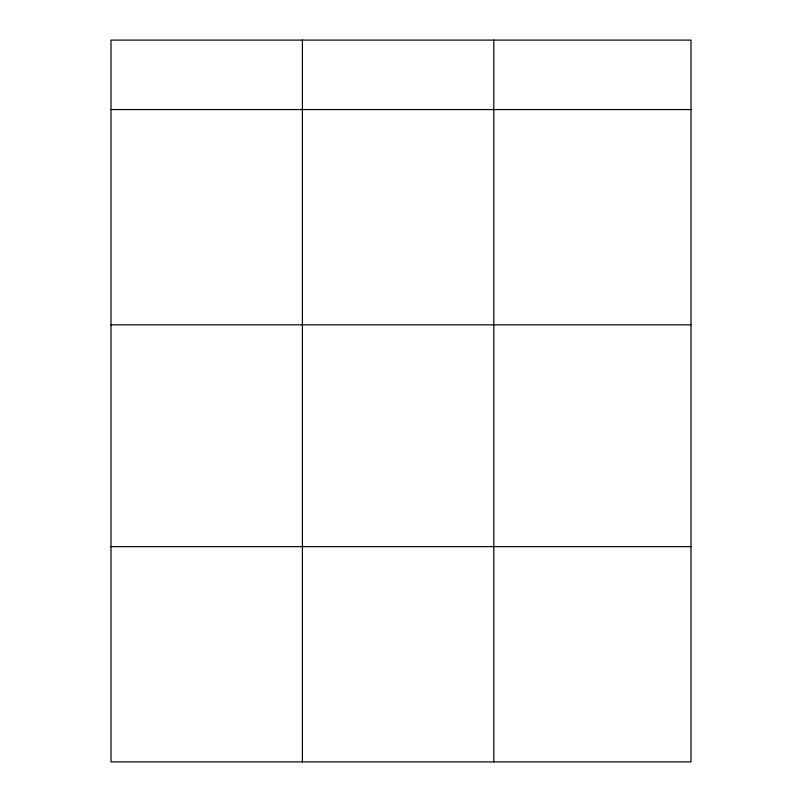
<?xml version="1.0" encoding="UTF-8"?>
<svg xmlns="http://www.w3.org/2000/svg" width="802" height="802" viewBox="0 0 802 802"><rect width="100%" height="100%" fill="white"/><g stroke="black" fill="none" stroke-linecap="round" stroke-linejoin="round"><path stroke-width="1.2" d="M690.993 109.563L690.993 761.9L111.007 761.9L111.007 40.1L690.993 40.1L690.993 109.563L111.007 109.563M111.007 324.83L690.993 324.83M111.007 546.633L690.993 546.633M493.801 40.1L493.801 761.9M302.404 40.1L302.404 761.9"/></g></svg>
